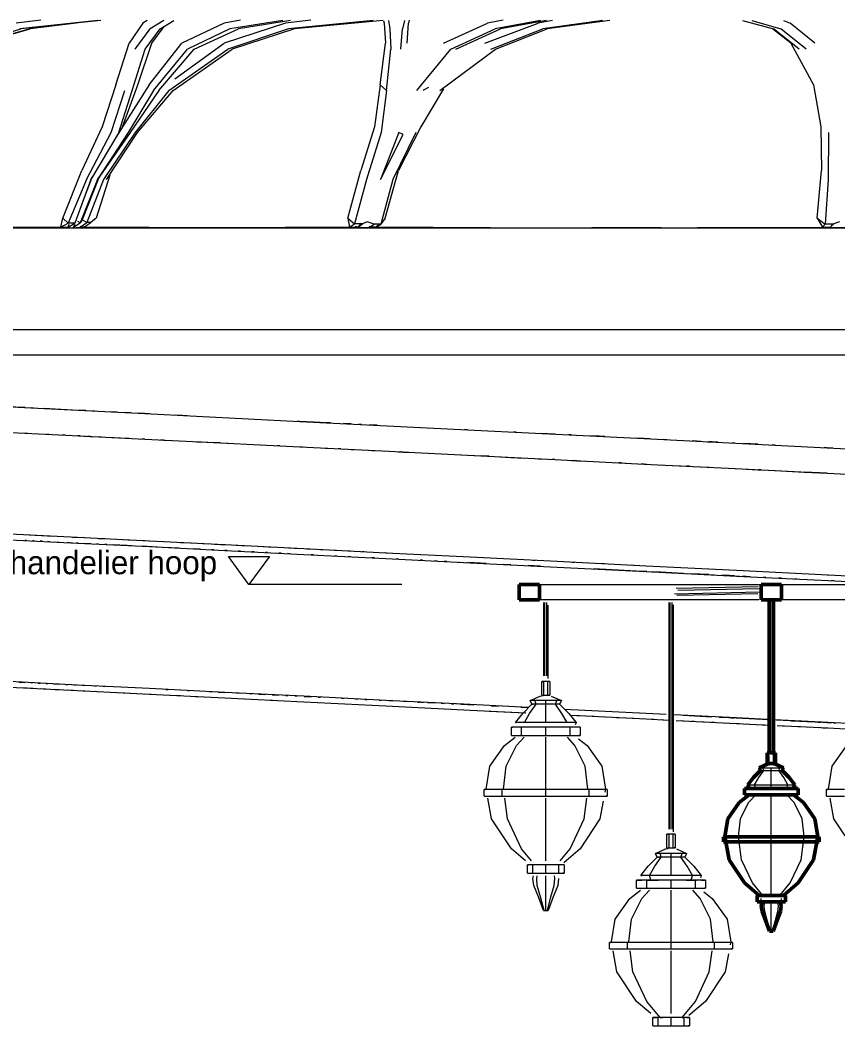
# Model space of a CAD drawing. Header units: metres. Extents: x 10 to 831, y 10 to 584.
# Drawn here: x 112 to 176.2, y 237.3 to 316.3 of the extents above; entities that cross this region are included whole.
import ezdxf
from ezdxf.enums import TextEntityAlignment as Align

# ---------------------------------------------------------------- set-up
doc = ezdxf.new("R2010")
doc.units = ezdxf.units.M
for name, color, linetype, lineweight in [('CUT', 7, 'Continuous', 50), ('DIM', 1, 'Continuous', 13), ('VIS', 8, 'Continuous', 13)]:
    doc.layers.add(name, color=color, linetype=linetype, lineweight=lineweight)

msp = doc.modelspace()

# ---------------------------------------------------------------- linework, layer by layer
at = {"layer": 'CUT'}
for p, q in [((151.2, 270.7868), (151.2, 271.9868)), ((151.2, 271.9868), (152.8, 271.9868)), ((152.8, 271.9868), (152.8, 270.7868)), ((170.2, 270.7868), (170.2, 271.9868)), ((170.2, 271.9868), (171.8, 271.9868)), ((171.8, 271.9868), (171.8, 270.7868)), ((152.8, 270.7868), (151.2, 270.7868)), ((171.8, 270.7868), (170.2, 270.7868)), ((170.84, 258.7868), (170.84, 270.7868)), ((170.84, 270.7868), (171, 270.7868)), ((171, 270.7868), (171.08, 270.7868)), ((171.08, 270.7868), (171.16, 270.7868)), ((171.16, 270.7868), (171.16, 258.7868)), ((170.68, 257.9468), (170.68, 258.7868)), ((170.68, 258.7868), (171, 258.7868)), ((170.92, 258.7868), (170.84, 258.7868)), ((171, 258.7868), (170.92, 258.7868)), ((171.16, 258.7868), (171, 258.7868)), ((171, 258.7868), (171.16, 258.7868)), ((171.16, 258.7868), (171.32, 258.7868)), ((171.32, 258.7868), (171.32, 257.9468)), ((170.664, 257.8908), (170.048, 257.6108)), ((170.048, 257.6108), (170.16, 257.3868)), ((171, 257.9468), (170.664, 257.8908)), ((170.84, 257.9468), (170.68, 257.9468)), ((171, 257.9468), (170.84, 257.9468)), ((171.32, 257.9468), (171, 257.9468)), ((171.336, 257.8908), (171, 257.9468)), ((171.952, 257.6108), (171.336, 257.8908)), ((171.84, 257.3868), (171.952, 257.6108)), ((169.6, 256.8268), (169.152, 256.2668)), ((170.16, 257.3868), (169.6, 256.8268)), ((172.4, 256.8268), (171.84, 257.3868)), ((172.848, 256.2668), (172.4, 256.8268)), ((171, 255.9868), (168.9, 255.9868)), ((168.9, 255.9868), (168.9, 255.4828)), ((169.152, 256.2668), (169.264, 255.9868)), ((169.264, 255.9868), (171, 255.9868)), ((171, 255.9868), (172.736, 255.9868)), ((173.1, 255.9868), (171, 255.9868)), ((172.736, 255.9868), (172.848, 256.2668)), ((173.1, 255.4828), (173.1, 255.9868)), ((169.264, 255.4828), (168.48, 254.8668)), ((168.9, 255.4828), (171, 255.4828)), ((171, 255.4828), (169.264, 255.4828)), ((171, 255.4828), (173.1, 255.4828)), ((172.736, 255.4828), (171, 255.4828)), ((173.52, 254.8668), (172.736, 255.4828)), ((168.48, 254.8668), (167.584, 253.6068)), ((174.416, 253.6068), (173.52, 254.8668)), ((167.584, 253.6068), (167.36, 252.2068)), ((174.64, 252.2068), (174.416, 253.6068)), ((171, 252.1788), (167.248, 252.1788)), ((167.248, 252.1788), (167.248, 251.7868)), ((167.36, 252.2068), (167.696, 250.3868)), ((174.752, 252.1788), (171, 252.1788)), ((174.304, 250.3868), (174.64, 252.2068)), ((174.752, 251.7868), (174.752, 252.1788)), ((167.248, 251.7868), (171, 251.7868)), ((171, 251.7868), (174.752, 251.7868)), ((167.696, 250.3868), (168.9, 248.5668)), ((173.1, 248.5668), (174.304, 250.3868)), ((168.9, 248.5668), (170.048, 247.5868)), ((171.952, 247.5868), (173.1, 248.5668)), ((171, 247.5868), (169.88, 247.5868)), ((169.88, 247.5868), (169.88, 247.0828)), ((170.048, 247.5868), (171, 247.5868)), ((171, 247.5868), (171.952, 247.5868)), ((172.12, 247.5868), (171, 247.5868)), ((172.12, 247.0828), (172.12, 247.5868)), ((169.88, 247.0828), (171, 247.0828)), ((170.272, 247.0828), (170.216, 246.7468)), ((170.216, 246.7468), (170.272, 246.3268)), ((171, 247.0828), (170.272, 247.0828)), ((171, 247.0828), (172.12, 247.0828)), ((171.728, 247.0828), (171, 247.0828)), ((171.784, 246.7468), (171.728, 247.0828)), ((171.728, 246.3268), (171.784, 246.7468)), ((170.272, 246.3268), (170.552, 245.6268)), ((170.552, 245.6268), (170.86, 244.7868)), ((171.14, 244.7868), (171.448, 245.6268)), ((171.448, 245.6268), (171.728, 246.3268)), ((170.86, 244.7868), (171, 244.7868)), ((171, 244.7868), (171.14, 244.7868))]:
    msp.add_line(p, q, dxfattribs=at)
at = {"layer": 'DIM'}
for p, q in [((78, 292), (302, 292)), ((142, 272), (130, 272))]:
    msp.add_line(p, q, dxfattribs=at)
msp.add_lwpolyline([(128.4, 274.2), (131.6, 274.2), (130, 272), (128.4, 274.2)], dxfattribs=at)
at = {"layer": 'VIS'}
for p, q in [((113.6616, 316.3028), (111.7248, 316.0728)), ((118.1352, 316.2716), (112.004, 315.6228)), ((118.3708, 316.2716), (112.0848, 315.6228)), ((115.1696, 315.9408), (112.7384, 315.6228)), ((116.4332, 316.066), (112.8324, 315.6228)), ((121.6748, 316.0728), (120.5844, 314.4828)), ((121.9996, 316.2852), (121.6748, 316.0728)), ((123.3264, 316.2632), (122.2348, 315.6228)), ((123.0228, 315.6228), (124.0988, 316.2856)), ((128.0516, 316.0728), (124.7376, 314.4828)), ((132.8532, 316.0728), (128.0484, 314.4828)), ((129.3228, 316.3028), (128.0516, 316.0728)), ((132.6448, 316.2716), (128.5, 315.6228)), ((133.248, 316.2716), (129.1772, 315.6228)), ((134.8572, 316.3028), (132.8532, 316.0728)), ((139.7472, 316.274), (133.0984, 315.6228)), ((140.5436, 316.276), (133.5636, 315.6228)), ((140.5648, 316.2452), (140.6, 316.0728)), ((140.6, 316.0728), (140.7028, 314.4828)), ((140.9384, 316.276), (141.062, 315.6228)), ((142.218, 316.2716), (142.0496, 315.6228)), ((142.412, 314.4828), (142.5212, 316.0728)), ((142.5668, 316.3028), (142.5212, 316.0728)), ((145.2728, 314.4828), (148.726, 316.0728)), ((148.5248, 314.4828), (152.6988, 316.0728)), ((149.9432, 316.3028), (148.726, 316.0728)), ((152.8776, 316.2692), (149.3192, 315.6228)), ((153.3548, 316.2692), (149.732, 315.6228)), ((153.8132, 316.2608), (152.6988, 316.0728)), ((157.778, 316.2632), (153.076, 315.6228)), ((158.3256, 316.2664), (153.414, 315.6228)), ((168.75, 316.2664), (171.176, 315.6228)), ((169.4676, 316.2632), (171.7504, 315.6228)), ((171.9488, 316.2608), (172.47, 316.0728)), ((174.4212, 314.4828), (172.47, 316.0728)), ((107.0424, 314.032), (112.0848, 315.6228)), ((107.1992, 314.032), (112.7384, 315.6228)), ((107.2284, 314.032), (112.8324, 315.6228)), ((121.0592, 314.032), (122.2348, 315.6228)), ((121.8464, 314.032), (123.0228, 315.6228)), ((122.3752, 314.4828), (123.3412, 315.7888)), ((128.5, 315.6228), (125.1756, 314.032)), ((125.6848, 314.032), (129.1772, 315.6228)), ((133.0984, 315.6228), (128.3308, 314.032)), ((133.5636, 315.6228), (128.6916, 314.032)), ((141.062, 315.6228), (141.1444, 314.032)), ((141.9144, 314.032), (142.0496, 315.6228)), ((145.8392, 314.032), (149.3192, 315.6228)), ((146.2452, 314.032), (149.732, 315.6228)), ((148.9908, 314.032), (153.076, 315.6228)), ((149.3448, 314.032), (153.414, 315.6228)), ((172.5356, 314.4828), (171.0876, 315.6088)), ((173.1864, 314.032), (171.176, 315.6228)), ((173.734, 314.032), (171.7504, 315.6228)), ((119.5428, 311.2288), (120.5844, 314.4828)), ((121.286, 311.2288), (122.3752, 314.4828)), ((122.1632, 311.2288), (124.7376, 314.4828)), ((124.1772, 311.6936), (128.0484, 314.4828)), ((140.3012, 311.2288), (140.7028, 314.4828)), ((172.5356, 314.4828), (174.3076, 311.2288)), ((120.82, 310.7784), (121.8464, 314.032)), ((122.5088, 310.7784), (125.1756, 314.032)), ((122.916, 310.7784), (125.6848, 314.032)), ((123.7004, 310.7784), (128.3308, 314.032)), ((124.0448, 310.7784), (128.6916, 314.032)), ((140.8036, 310.7784), (141.1444, 314.032)), ((143.1796, 310.7784), (145.8392, 314.032)), ((144.9788, 310.7784), (149.3448, 314.032)), ((119.5428, 311.2288), (118.4724, 307.924)), ((122.1632, 311.2288), (120.0692, 307.924)), ((120.0692, 307.924), (121.286, 311.2288)), ((140.3012, 311.2288), (139.848, 307.924)), ((140.8036, 310.7784), (140.3012, 311.2288)), ((174.3076, 311.2288), (174.8908, 307.924)), ((119.1928, 307.474), (120.248, 310.7784)), ((119.782, 307.474), (120.82, 310.7784)), ((122.5088, 310.7784), (120.5124, 307.474)), ((122.916, 310.7784), (120.6768, 307.474)), ((123.7004, 310.7784), (121.0748, 307.474)), ((121.2536, 307.474), (124.0448, 310.7784)), ((140.8036, 310.7784), (140.3816, 307.474)), ((145.2604, 310.8984), (143.5, 307.924)), ((144.1036, 311.0016), (143.6408, 310.7784)), ((118.4724, 307.924), (116.8908, 304.5088)), ((117.2576, 303.7804), (119.1928, 307.474)), ((119.782, 307.474), (117.578, 303.7804)), ((120.5124, 307.474), (118.1, 303.7804)), ((120.6768, 307.474), (118.1, 303.7804)), ((121.0748, 307.474), (118.5816, 303.7804)), ((118.8188, 303.7804), (121.2536, 307.474)), ((120.0692, 307.924), (119.5916, 307.1544)), ((120.0692, 307.924), (119.782, 307.474)), ((139.848, 307.924), (138.7892, 304.5088)), ((140.3816, 307.474), (139.2312, 303.7804)), ((141.7648, 307.474), (140.3144, 303.7804)), ((140.3144, 303.7804), (142.1012, 307.3284)), ((143.092, 307.474), (141.2936, 303.7804)), ((143.5, 307.924), (141.7476, 304.5088)), ((142.1012, 307.3284), (141.7648, 307.474)), ((174.8908, 307.924), (174.95, 304.5088)), ((175.498, 307.474), (175.4704, 303.7804)), ((115.3984, 300.7504), (116.8908, 304.5088)), ((119.0732, 304.1328), (117.9932, 300.7504)), ((137.7696, 300.7504), (138.7892, 304.5088)), ((140.7, 300.7504), (141.7476, 304.5088)), ((174.6032, 300.7504), (174.95, 304.5088)), ((117.2576, 303.7804), (115.8068, 300.3728)), ((117.578, 303.7804), (116.3196, 300.3672)), ((118.1, 303.7804), (116.7584, 300.382)), ((117.638, 303.8672), (116.8708, 301.8676)), ((118.1832, 303.8692), (116.9056, 300.6164)), ((118.5816, 303.7804), (117.2844, 300.404)), ((117.578, 303.7804), (117.678, 304.0056)), ((118.1, 303.7804), (118.2128, 304.0056)), ((118.8188, 303.7804), (118.9124, 303.9624)), ((139.2312, 303.7804), (138.278, 300.3052)), ((141.2936, 303.7804), (140.3436, 300.2908)), ((175.4704, 303.7804), (175.2196, 300.2908)), ((115.24, 300.0516), (115.3984, 300.7504)), ((115.24, 300.0516), (115.8068, 300.3728)), ((115.24, 300.0516), (115.4236, 300.164)), ((115.3984, 300.7504), (115.8068, 300.3728)), ((116.3196, 300.3672), (115.8068, 300.3728)), ((115.8128, 300.0516), (116.3196, 300.3672)), ((115.8128, 300.0516), (115.894, 300.2768)), ((116.218, 300.0516), (116.7584, 300.382)), ((116.218, 300.0516), (116.3492, 300.2768)), ((116.7584, 300.382), (116.5704, 300.4888)), ((116.7432, 300.0516), (117.2844, 300.404)), ((116.7432, 300.0516), (116.7904, 300.164)), ((116.9056, 300.6164), (116.7584, 300.382)), ((117.2844, 300.404), (116.9056, 300.6164)), ((117.0448, 300.0516), (117.5724, 300.406)), ((117.5724, 300.406), (117.2844, 300.404)), ((117.9932, 300.7504), (117.5724, 300.406)), ((117.9932, 300.7504), (117.7564, 300.5756)), ((137.7696, 300.7504), (137.8884, 300.0516)), ((137.7696, 300.7504), (138.278, 300.3052)), ((137.8884, 300.0516), (138.278, 300.3052)), ((138.9108, 300.3), (138.278, 300.3052)), ((138.5376, 300.0516), (138.3408, 300.108)), ((138.5376, 300.0516), (138.9108, 300.3)), ((138.5376, 300.0516), (138.7516, 300.2768)), ((139.2784, 300.4724), (138.9108, 300.3)), ((139.8256, 300.292), (139.2784, 300.4724)), ((139.448, 300.0516), (139.8256, 300.292)), ((139.448, 300.0516), (139.524, 300.1268)), ((140.3436, 300.2908), (139.8256, 300.292)), ((139.9616, 300.0516), (140.3436, 300.2908)), ((139.9616, 300.0516), (140.146, 300.2264)), ((140.7, 300.7504), (140.3436, 300.2908)), ((174.6032, 300.7504), (175.0152, 300.0516)), ((174.6032, 300.7504), (175.2196, 300.2908)), ((175.0152, 300.0516), (175.2196, 300.2908)), ((175.8236, 300.292), (175.2196, 300.2908)), ((175.6112, 300.0516), (175.8236, 300.292)), ((175.6112, 300.0516), (175.8908, 300.2768)), ((176.3476, 300.4724), (175.8236, 300.292)), ((115.24, 300.0516), (103.342, 300.0004)), ((105.9044, 300), (115.0468, 300)), ((114.7816, 300), (110.804, 300)), ((110.804, 300), (114.9344, 300)), ((115.0468, 300), (125.4712, 300)), ((115.24, 300.0516), (115.8128, 300.0516)), ((121.8188, 300), (116.4644, 300)), ((116.6172, 300), (121.8188, 300)), ((117.0448, 300.0516), (116.7432, 300.0516)), ((127.3188, 300.0016), (117.0448, 300.0516)), ((121.8188, 300), (121.6612, 300)), ((125.2024, 300), (121.8188, 300)), ((121.8188, 300), (125.3716, 300)), ((125.4712, 300), (137, 300)), ((134, 300), (126.3868, 300)), ((126.556, 300), (134, 300)), ((137.8884, 300.0516), (127.8012, 300.0008)), ((134, 300), (133.8272, 300)), ((147.1396, 300), (134, 300)), ((134, 300), (147.1396, 300)), ((137, 300), (149.4356, 300)), ((137.8884, 300.0516), (138.5376, 300.0516)), ((139.9616, 300.0516), (139.448, 300.0516)), ((148.9616, 300), (139.9616, 300.0516)), ((147.1396, 300), (146.954, 300)), ((148.6808, 300), (147.1396, 300)), ((147.1396, 300), (148.8736, 300)), ((148.9616, 300), (149.5288, 300)), ((149.4356, 300), (162.5652, 300)), ((162.3656, 300), (156.9, 300)), ((162.5652, 300), (176.1644, 300)), ((175.3812, 300), (165.2032, 300)), ((165.4028, 300), (175.3812, 300)), ((165.4952, 300.002), (175.0152, 300.0516)), ((175.0152, 300.0516), (175.6112, 300.0516)), ((175.3812, 300), (175.1804, 300)), ((189.188, 300), (175.3812, 300)), ((175.3812, 300), (189.3908, 300)), ((176.1644, 300), (189.3896, 300)), ((115.0468, 290), (105.9044, 290)), ((125.4712, 290), (115.0468, 290)), ((137, 290), (125.4712, 290)), ((149.4356, 290), (137, 290)), ((162.5652, 290), (149.4356, 290)), ((176.1644, 290), (162.5652, 290)), ((189.186, 290), (176.1644, 290)), ((110.804, 285.96), (121.8188, 285.4092)), ((112.112, 285.8944), (111.2944, 285.9352)), ((112.4432, 285.878), (112.112, 285.8944)), ((113.1048, 285.8448), (112.9396, 285.8532)), ((114.784, 285.7608), (113.9416, 285.8028)), ((116.152, 285.6924), (114.784, 285.7608)), ((117.1928, 285.6404), (116.6724, 285.6664)), ((117.892, 285.6052), (117.716, 285.614)), ((119.662, 285.5168), (119.1264, 285.5436)), ((120.376, 285.4812), (120.1976, 285.49)), ((120.7368, 285.4632), (120.376, 285.4812)), ((121.82, 285.4088), (121.2784, 285.436)), ((121.8188, 285.4092), (121.6968, 285.4152)), ((121.8188, 285.4092), (134, 284.8)), ((122.1848, 285.3908), (121.82, 285.4088)), ((124.764, 285.2616), (124.2076, 285.2896)), ((125.138, 285.2432), (124.764, 285.2616)), ((134, 284.8), (133.8024, 284.81)), ((134, 284.8), (147.1396, 284.1432)), ((135.596, 284.72), (134, 284.8)), ((136.4, 284.68), (135.596, 284.72)), ((138.016, 284.5992), (137.4068, 284.6296)), ((138.828, 284.5584), (138.6248, 284.5688)), ((140.0552, 284.4972), (139.4416, 284.528)), ((110.804, 283.96), (116.1532, 283.6924)), ((112.4432, 283.878), (112.6084, 283.8696)), ((114.11, 283.7944), (114.2784, 283.786)), ((115.126, 283.7436), (116.152, 283.6924)), ((115.5644, 283.7216), (115.3668, 283.7316)), ((115.8896, 283.7056), (116.1532, 283.6924)), ((116.152, 283.6924), (117.54, 283.6232)), ((116.1532, 283.6924), (121.8188, 283.4092)), ((116.7496, 283.6624), (116.552, 283.6724)), ((117.54, 283.6232), (117.3424, 283.6328)), ((117.54, 283.6232), (118.42, 283.5792)), ((118.948, 283.5528), (120.376, 283.4812)), ((120.376, 283.4812), (120.5564, 283.472)), ((147.14, 284.1432), (146.9292, 284.1536)), ((147.1396, 284.1432), (161.0124, 283.4492)), ((150.978, 283.9512), (150.7628, 283.962)), ((154, 283.8), (152.9176, 283.854)), ((155.3048, 283.7348), (155.0876, 283.7456)), ((157.488, 283.6256), (156.8324, 283.6584)), ((157.928, 283.6036), (157.488, 283.6256)), ((161.012, 283.4492), (160.3504, 283.4824)), ((121.4588, 283.4272), (121.82, 283.4088)), ((121.82, 283.4088), (121.6216, 283.4188)), ((121.8188, 283.4092), (127.776, 283.1112)), ((121.82, 283.4088), (122.3676, 283.3816)), ((123.28, 283.336), (123.0816, 283.346)), ((123.28, 283.336), (123.8364, 283.308)), ((125.886, 283.2056), (126.26, 283.1872)), ((126.26, 283.1872), (127.776, 283.1112)), ((127.776, 283.1112), (127.1796, 283.1412)), ((127.776, 283.1112), (134, 282.8)), ((127.776, 283.1112), (128.3504, 283.0824)), ((132.0288, 282.8984), (132.42, 282.8792)), ((132.42, 282.8792), (132.2208, 282.8888)), ((132.42, 282.8792), (134, 282.8)), ((134, 282.8), (140.4636, 282.4768)), ((134, 282.8), (134.1996, 282.79)), ((135.998, 282.7), (136.1988, 282.69)), ((161.0124, 283.4492), (160.9604, 283.452)), ((161.456, 283.4272), (161.012, 283.4492)), ((161.0124, 283.4492), (175.3812, 282.7308)), ((162.788, 283.3604), (162.566, 283.3716)), ((165.462, 283.2268), (164.7916, 283.2604)), ((165.956, 283.202), (166.356, 283.182)), ((166.356, 283.182), (166.1324, 283.1932)), ((166.804, 283.1596), (166.356, 283.182)), ((168.148, 283.0924), (167.924, 283.1036)), ((169.952, 283.0024), (168.8244, 283.0588)), ((171.3052, 282.9348), (171.0796, 282.946)), ((175.38, 282.7312), (175.1536, 282.7424)), ((175.3812, 282.7308), (175.3548, 282.7324)), ((175.8348, 282.7084), (175.38, 282.7312)), ((175.3812, 282.7308), (189.3908, 282.0304)), ((137.204, 282.64), (137.0044, 282.6496)), ((137.204, 282.64), (137.4068, 282.6296)), ((138.016, 282.5992), (138.2188, 282.5892)), ((139.646, 282.5176), (139.8504, 282.5076)), ((140.4636, 282.4768), (147.1396, 282.1432)), ((140.464, 282.4768), (140.67, 282.4664)), ((141.7, 282.4152), (142.112, 282.3944)), ((142.112, 282.3944), (141.9124, 282.4044)), ((142.112, 282.3944), (142.736, 282.3632)), ((146.718, 282.164), (147.14, 282.1428)), ((147.1396, 282.1432), (153.9988, 281.8)), ((147.14, 282.1428), (148.84, 282.058)), ((148.84, 282.058), (148.2412, 282.088)), ((148.84, 282.058), (150.548, 281.9728)), ((150.548, 281.9728), (151.6232, 281.9188)), ((152.7008, 281.8648), (153.3504, 281.8324)), ((154, 281.8), (153.8, 281.81)), ((153.9988, 281.8), (161.0124, 281.4492)), ((154, 281.8), (154.2176, 281.7892)), ((155.3048, 281.7348), (155.74, 281.7132)), ((155.74, 281.7132), (155.5404, 281.7228)), ((155.74, 281.7132), (156.3956, 281.6804)), ((158.808, 281.5596), (159.248, 281.5376)), ((159.248, 281.5376), (159.048, 281.5476)), ((159.248, 281.5376), (159.9096, 281.5044)), ((161.012, 281.4492), (160.812, 281.4592)), ((161.012, 281.4492), (161.234, 281.4384)), ((161.0124, 281.4492), (168.15, 281.0924)), ((162.344, 281.3828), (162.566, 281.3716)), ((163.2328, 281.3384), (164.568, 281.2716)), ((164.568, 281.2716), (164.3684, 281.2816)), ((164.568, 281.2716), (164.7916, 281.2604)), ((165.462, 281.2268), (166.1324, 281.1932)), ((167.7, 281.1152), (168.148, 281.0924)), ((168.148, 281.0924), (168.3736, 281.0812)), ((168.15, 281.0924), (175.3812, 280.7308)), ((169.05, 281.0476), (169.952, 281.0024)), ((169.952, 281.0024), (170.1776, 280.9912)), ((170.1852, 280.9908), (169.9852, 281.0008)), ((170.854, 280.9572), (171.756, 280.9124)), ((171.756, 280.9124), (173.568, 280.8216)), ((173.568, 280.8216), (175.38, 280.7312)), ((175.38, 280.7312), (173.5816, 280.8208)), ((175.38, 280.7312), (175.6076, 280.7196)), ((175.3812, 280.7308), (182.6748, 280.3664)), ((116.5488, 275.6724), (111.2284, 275.9384)), ((114.6672, 275.7668), (112.7356, 275.8632)), ((116.5488, 275.6724), (116.1532, 275.6924)), ((117.0976, 275.6452), (116.3108, 275.6844)), ((122.184, 275.3908), (116.5488, 275.6724)), ((118.6712, 275.5664), (118.1992, 275.59)), ((111.2284, 275.5104), (116.5488, 275.2444)), ((112.5436, 275.4448), (112.392, 275.4524)), ((113.15, 275.4144), (112.9984, 275.422)), ((113.7564, 275.384), (113.6048, 275.3916)), ((114.3628, 275.354), (114.2112, 275.3616)), ((114.7028, 275.3368), (115.0984, 275.3172)), ((115.7576, 275.284), (116.1532, 275.2644)), ((115.95, 275.2744), (115.7896, 275.2824)), ((116.5924, 275.2424), (116.4316, 275.2504)), ((116.5488, 275.2444), (122.184, 274.9628)), ((117.5556, 275.1944), (117.074, 275.2184)), ((118.1976, 275.162), (118.0372, 275.17)), ((118.84, 275.13), (118.6792, 275.138)), ((120.4452, 275.0496), (119.3216, 275.106)), ((120.8744, 275.4564), (120.0876, 275.4956)), ((120.7828, 275.0328), (120.4452, 275.0496)), ((122.8088, 274.9316), (121.6272, 274.9908)), ((121.8188, 275.4092), (121.6612, 275.4168)), ((121.8188, 275.4092), (121.6968, 275.4152)), ((122.4808, 275.376), (121.8188, 275.4092)), ((128.1096, 275.0944), (122.184, 275.3908)), ((122.184, 274.9628), (128.1096, 274.6664)), ((123.8044, 275.3096), (123.308, 275.3344)), ((124.4968, 274.8472), (123.3152, 274.9064)), ((125.4592, 275.2272), (124.632, 275.2684)), ((126.7832, 275.1608), (125.956, 275.2024)), ((127.776, 275.1112), (127.2796, 275.136)), ((128.122, 275.094), (127.776, 275.1112)), ((134.3, 274.7848), (128.1096, 275.0944)), ((129.8508, 275.0076), (128.9864, 275.0508)), ((131.9252, 274.9036), (130.7152, 274.9644)), ((134, 274.8), (133.1356, 274.8432)), ((126.1852, 274.7628), (125.6788, 274.788)), ((127.2284, 274.7104), (127.052, 274.7196)), ((128.1096, 274.6664), (134.3, 274.3568)), ((128.2864, 274.6576), (128.11, 274.6664)), ((129.3448, 274.6048), (129.1684, 274.6136)), ((130.4028, 274.552), (130.2264, 274.5608)), ((131.4612, 274.4988), (131.2848, 274.5076)), ((132.5192, 274.446), (132.3428, 274.4548)), ((133.2384, 274.41), (133.0552, 274.4192)), ((140.7292, 274.4636), (134.3, 274.7848)), ((134.3, 274.3568), (140.7292, 274.0356)), ((135.0772, 274.746), (134.5388, 274.7732)), ((135.07, 274.3184), (134.8868, 274.3276)), ((135.7956, 274.7104), (135.616, 274.7192)), ((136.8728, 274.6564), (136.6932, 274.6652)), ((136.9016, 274.2268), (136.7184, 274.236)), ((137.95, 274.6024), (137.7704, 274.6116)), ((138.0004, 274.172), (137.8176, 274.1812)), ((139.0272, 274.5488), (138.8476, 274.5576)), ((139.8444, 274.0796), (139.6552, 274.0892)), ((140.7292, 274.4636), (140.4636, 274.4768)), ((140.8344, 274.4584), (140.6492, 274.4676)), ((147.3692, 274.1316), (140.7292, 274.4636)), ((140.7292, 274.0356), (147.3692, 273.7036)), ((154.1916, 273.7904), (147.3692, 274.1316)), ((141.736, 273.9852), (141.5468, 273.9948)), ((143.6276, 273.8908), (143.4384, 273.9)), ((144.7628, 273.834), (144.5736, 273.8432)), ((145.5196, 273.796), (145.3304, 273.8056)), ((146.4508, 273.7496), (146.5272, 273.7456)), ((146.7568, 273.734), (146.8332, 273.7304)), ((147.0628, 273.7188), (147.1396, 273.7152)), ((148.6088, 273.6416), (147.248, 273.7096)), ((147.3692, 273.7036), (154.1916, 273.3624)), ((150.5524, 273.5444), (149.9692, 273.5736)), ((152.8848, 273.4276), (151.9128, 273.4764)), ((152.4744, 273.8764), (152.284, 273.886)), ((161.1676, 273.4416), (154.1916, 273.7904)), ((154.1916, 273.3624), (161.1676, 273.0136)), ((155.5572, 273.722), (155.3624, 273.732)), ((160.4284, 273.0504), (157.0496, 273.2196)), ((157.8952, 273.6052), (157.3108, 273.6344)), ((160.2328, 273.4884), (160.038, 273.498)), ((161.1676, 273.4416), (161.0124, 273.4492)), ((168.2668, 273.0868), (161.1676, 273.4416)), ((158.76, 273.134), (158.9592, 273.124)), ((159.8216, 273.0808), (159.8736, 273.0784)), ((160.236, 273.0604), (160.2876, 273.0576)), ((160.354, 273.0544), (160.962, 273.024)), ((161.2376, 273.01), (160.4284, 273.0504)), ((160.7536, 273.0344), (160.9088, 273.0264)), ((160.796, 273.0324), (160.9928, 273.0224)), ((161.1676, 273.0136), (168.2668, 272.6588)), ((161.5836, 272.9928), (161.7804, 272.9828)), ((164.0692, 272.8684), (161.844, 272.9796)), ((162.3712, 272.9536), (162.568, 272.9436)), ((162.3816, 272.9528), (162.99, 272.9224)), ((163.1588, 272.914), (163.3556, 272.9044)), ((163.946, 272.8748), (164.1432, 272.8648)), ((164.4092, 272.8516), (165.0176, 272.8212)), ((166.0916, 272.7676), (164.676, 272.8384)), ((164.7336, 272.8352), (164.9308, 272.8256)), ((165.5212, 272.796), (165.718, 272.786)), ((166.3088, 272.7564), (166.5056, 272.7468)), ((167.7096, 272.6864), (167.1028, 272.7168)), ((167.4864, 272.6976), (167.6816, 272.688)), ((168.1196, 272.666), (167.7096, 272.6864)), ((168.0328, 272.6704), (168.2668, 272.6588)), ((175.4592, 272.7272), (168.2668, 273.0868)), ((168.2668, 272.6588), (175.4592, 272.2992)), ((168.2932, 272.6572), (168.4928, 272.6472)), ((169.3492, 272.6044), (168.7344, 272.6352)), ((170.5784, 272.5432), (170.3736, 272.5532)), ((171.808, 272.4816), (171.6032, 272.492)), ((173.0376, 272.42), (172.8324, 272.4304)), ((175.4592, 272.7272), (175.3812, 272.7308)), ((182.714, 272.3644), (175.4592, 272.7272)), ((151.2, 270.7868), (151.2, 271.9868)), ((151.2, 271.9868), (151.3868, 271.9868)), ((151.2, 271.9868), (152.8, 271.9868)), ((151.3868, 271.9868), (151.9456, 271.9868)), ((151.9456, 271.9868), (152.8708, 271.9868)), ((152.8, 271.9868), (152.9792, 271.9868)), ((152.8, 271.9868), (152.8, 270.7868)), ((152.8708, 271.9868), (154.1536, 271.9868)), ((152.9792, 271.9868), (153.5148, 271.9868)), ((153.5148, 271.9868), (154.402, 271.9868)), ((154.1536, 271.9868), (155.7816, 271.9868)), ((154.402, 271.9868), (155.6316, 271.9868)), ((155.6316, 271.9868), (157.1924, 271.9868)), ((155.7816, 271.9868), (157.7388, 271.9868)), ((157.1924, 271.9868), (159.0692, 271.9868)), ((157.7388, 271.9868), (159.1252, 271.9868)), ((159.0692, 271.9868), (161.244, 271.9868)), ((159.5032, 271.9868), (160.0072, 271.9868)), ((160.0072, 271.9868), (161.2856, 271.9868)), ((161.244, 271.9868), (163.6956, 271.9868)), ((161.712, 271.9868), (162.5644, 271.9868)), ((162.5644, 271.9868), (163.6616, 271.9868)), ((169.9664, 271.8188), (163.5384, 271.6752)), ((170.048, 271.664), (163.6592, 271.5212)), ((163.6956, 271.9868), (166.4004, 271.9868)), ((164.1316, 271.9868), (165.3856, 271.9868)), ((165.3856, 271.9868), (166.2352, 271.9868)), ((166.4004, 271.9868), (169.3328, 271.9868)), ((166.7448, 271.9868), (168.444, 271.9868)), ((168.444, 271.9868), (171.71, 271.9868)), ((169.3328, 271.9868), (172.464, 271.9868)), ((170.2, 270.7868), (170.2, 271.9868)), ((170.2, 271.9868), (170.2952, 271.9868)), ((170.2, 271.9868), (171.8, 271.9868)), ((170.2952, 271.9868), (170.5804, 271.9868)), ((170.5804, 271.9868), (171.0524, 271.9868)), ((171.0524, 271.9868), (171.7072, 271.9868)), ((171.7072, 271.9868), (172.538, 271.9868)), ((171.71, 271.9868), (175.152, 271.9868)), ((171.8, 271.9868), (171.8876, 271.9868)), ((171.8, 271.9868), (171.8, 270.7868)), ((171.8876, 271.9868), (172.1496, 271.9868)), ((172.1496, 271.9868), (172.5836, 271.9868)), ((172.464, 271.9868), (175.764, 271.9868)), ((172.538, 271.9868), (173.5368, 271.9868)), ((172.5836, 271.9868), (173.1852, 271.9868)), ((173.1852, 271.9868), (173.9492, 271.9868)), ((173.5368, 271.9868), (174.6944, 271.9868)), ((173.9492, 271.9868), (174.8672, 271.9868)), ((174.6944, 271.9868), (175.9992, 271.9868)), ((174.8672, 271.9868), (175.9312, 271.9868)), ((175.152, 271.9868), (177.3428, 271.9868)), ((175.4592, 272.2992), (180.4972, 272.0472)), ((175.9132, 272.2764), (175.7068, 272.2868)), ((175.764, 271.9868), (177.4828, 271.9868)), ((175.9312, 271.9868), (177.1308, 271.9868)), ((175.9992, 271.9868), (177.4392, 271.9868)), ((170.072, 271.3848), (163.3956, 271.236)), ((169.9384, 271.2596), (163.5744, 271.1176)), ((152.8, 270.7868), (151.2, 270.7868)), ((151.2, 270.7868), (151.3868, 270.7868)), ((151.3868, 270.7868), (151.9456, 270.7868)), ((151.9456, 270.7868), (152.8192, 270.7868)), ((152.9792, 270.7868), (152.8, 270.7868)), ((153.5148, 270.7868), (152.9792, 270.7868)), ((153.1348, 264.8136), (153.1348, 270.5736)), ((153.2148, 264.8136), (153.2148, 270.5736)), ((153.3748, 264.8136), (153.3748, 270.5736)), ((153.4548, 270.36), (153.4548, 264.6)), ((154.402, 270.7868), (153.5148, 270.7868)), ((155.6316, 270.7868), (154.402, 270.7868)), ((157.1924, 270.7868), (155.6316, 270.7868)), ((159.0692, 270.7868), (157.1924, 270.7868)), ((161.244, 270.7868), (159.0692, 270.7868)), ((163.6956, 270.7868), (161.244, 270.7868)), ((162.97, 252.7868), (162.97, 270.5868)), ((163.05, 252.7868), (163.05, 270.5868)), ((163.21, 252.7868), (163.21, 270.5868)), ((163.29, 270.3868), (163.29, 252.5868)), ((166.4004, 270.7868), (163.6956, 270.7868)), ((169.3328, 270.7868), (166.4004, 270.7868)), ((170.0288, 270.7868), (169.3328, 270.7868)), ((171.8, 270.7868), (170.2, 270.7868)), ((170.2, 270.7868), (170.2952, 270.7868)), ((170.2952, 270.7868), (170.5804, 270.7868)), ((170.5804, 270.7868), (170.8756, 270.7868)), ((170.84, 258.7868), (170.84, 270.7868)), ((170.84, 270.7868), (170.92, 270.7868)), ((170.84, 270.7868), (171, 270.7868)), ((170.92, 258.7868), (170.92, 270.7868)), ((170.92, 270.7868), (171.08, 270.7868)), ((171.08, 270.7868), (171, 270.7868)), ((171.08, 258.7868), (171.08, 270.7868)), ((171.08, 270.7868), (171.16, 270.7868)), ((171.16, 270.7868), (171.08, 270.7868)), ((171.16, 270.7868), (171.16, 258.7868)), ((171.2164, 270.7868), (171.7072, 270.7868)), ((171.7072, 270.7868), (171.8112, 270.7868)), ((171.8876, 270.7868), (171.8, 270.7868)), ((172.1496, 270.7868), (171.8876, 270.7868)), ((172.5836, 270.7868), (172.1496, 270.7868)), ((173.1852, 270.7868), (172.5836, 270.7868)), ((173.9492, 270.7868), (173.1852, 270.7868)), ((174.8672, 270.7868), (173.9492, 270.7868)), ((175.9312, 270.7868), (174.8672, 270.7868)), ((177.1308, 270.7868), (175.9312, 270.7868)), ((116.5488, 264.1004), (111.2284, 264.3664)), ((111.2284, 263.9384), (116.5488, 263.6724)), ((111.9372, 264.3312), (112.392, 264.3084)), ((112.2976, 263.8852), (112.5928, 263.8704)), ((112.5928, 263.8704), (113.0616, 263.8468)), ((112.5928, 263.8704), (112.9884, 263.8504)), ((112.8468, 264.2856), (112.9984, 264.278)), ((113.4532, 264.2552), (113.6048, 264.2476)), ((113.6476, 263.8176), (114.0432, 263.798)), ((113.8432, 263.808), (113.9992, 263.8)), ((114.0596, 264.2252), (114.2112, 264.2176)), ((114.6656, 264.1948), (115.1472, 264.1708)), ((114.7028, 263.7648), (115.0984, 263.7452)), ((114.7808, 263.7608), (114.9368, 263.7532)), ((115.494, 264.1532), (115.0984, 264.1732)), ((115.6292, 264.1464), (115.7896, 264.1384)), ((116.5488, 264.1004), (116.1532, 264.1204)), ((116.2712, 264.1144), (116.4316, 264.1064)), ((122.184, 263.8188), (116.5488, 264.1004)), ((116.9132, 264.0824), (117.074, 264.0744)), ((117.8768, 264.034), (118.0372, 264.026)), ((118.5188, 264.002), (118.6792, 263.994)), ((128.1096, 263.5224), (122.184, 263.8188)), ((123.484, 263.7536), (123.6528, 263.7452)), ((152.9748, 263.3068), (152.9748, 264.3868)), ((152.9748, 264.3868), (153.0548, 264.3868)), ((153.1348, 264.3868), (152.9748, 264.3868)), ((153.1348, 263.3068), (153.1348, 264.3868)), ((153.4548, 264.3868), (153.1348, 264.3868)), ((153.4548, 263.3068), (153.4548, 264.3868)), ((153.6148, 264.3868), (153.4548, 264.3868)), ((153.6148, 264.3868), (153.6148, 263.3068)), ((115.7184, 263.714), (116.1872, 263.6908)), ((115.7576, 263.712), (116.1532, 263.6924)), ((116.5488, 263.6724), (122.184, 263.3908)), ((116.9688, 263.6516), (117.1248, 263.6436)), ((117.9064, 263.6048), (118.0624, 263.5968)), ((119.846, 263.5076), (120.6676, 263.4668)), ((121.818, 263.4092), (122.3112, 263.3844)), ((122.184, 263.3908), (128.1096, 263.0944)), ((123.79, 263.3104), (124.6116, 263.2696)), ((125.1724, 263.6692), (125.3412, 263.6608)), ((125.806, 263.2096), (125.978, 263.2012)), ((126.8756, 263.5844), (127.052, 263.5756)), ((127.5808, 263.5488), (128.11, 263.5224)), ((134.3, 263.2128), (128.1096, 263.5224)), ((128.1096, 263.0944), (134.3, 262.7848)), ((128.8964, 263.0552), (129.068, 263.0464)), ((128.992, 263.4784), (129.1684, 263.4696)), ((130.05, 263.4256), (130.2264, 263.4168)), ((130.7556, 263.3904), (131.2848, 263.3636)), ((130.96, 263.38), (131.1368, 263.3712)), ((131.814, 263.3372), (132.3428, 263.3108)), ((132.872, 263.2844), (133.0552, 263.2752)), ((133.6048, 263.2476), (133.788, 263.2388)), ((140.7292, 262.8916), (134.3, 263.2128)), ((134.3372, 263.2112), (134.8868, 263.1836)), ((135.4364, 263.156), (135.6196, 263.1472)), ((137.268, 263.0648), (137.4512, 263.0556)), ((138.3668, 263.0096), (138.55, 263.0004)), ((139.0996, 262.9732), (139.2828, 262.964)), ((152.0708, 262.8748), (152.8628, 263.2348)), ((152.8628, 263.2348), (153.0788, 263.2708)), ((152.9748, 263.3068), (153.1348, 263.3068)), ((153.1348, 263.3068), (153.4548, 263.3068)), ((153.4548, 263.3068), (153.6148, 263.3068)), ((153.6148, 263.3068), (153.5348, 263.3068)), ((153.7268, 263.2348), (154.5188, 262.8748)), ((131.6564, 262.9172), (131.8348, 262.9084)), ((134.3, 262.7848), (140.7292, 262.4636)), ((140.2224, 262.9168), (140.4116, 262.9076)), ((147.3692, 262.5596), (140.7292, 262.8916)), ((140.7292, 262.4636), (147.3692, 262.1316)), ((140.9792, 262.8792), (141.5468, 262.8508)), ((142.1144, 262.8224), (142.682, 262.794)), ((143.2492, 262.7656), (143.4384, 262.756)), ((143.5108, 262.7524), (143.7004, 262.7428)), ((144.006, 262.7276), (144.5736, 262.6992)), ((145.0728, 262.6744), (145.262, 262.6648)), ((145.1412, 262.6708), (145.3304, 262.6616)), ((145.8976, 262.6332), (146.0868, 262.6236)), ((146.2976, 262.6132), (146.2212, 262.6168)), ((146.6036, 262.598), (146.5272, 262.6016)), ((146.6648, 262.5948), (147.6368, 262.546)), ((146.91, 262.5824), (146.8332, 262.5864)), ((147.3692, 262.5596), (147.1396, 262.5712)), ((151.9176, 262.332), (147.3692, 262.5596)), ((148.9972, 262.478), (149.5804, 262.4488)), ((151.33, 262.3616), (151.9128, 262.3324)), ((151.4948, 261.8668), (152.2148, 262.5868)), ((152.022, 261.8668), (152.5312, 262.5868)), ((152.2148, 262.5868), (152.0708, 262.8748)), ((152.0708, 262.8748), (152.1604, 262.8748)), ((152.4292, 262.8748), (152.0708, 262.8748)), ((152.2148, 262.5868), (152.294, 262.5868)), ((152.5312, 262.5868), (152.2148, 262.5868)), ((152.5312, 262.5868), (152.4292, 262.8748)), ((153.2948, 262.8748), (152.4292, 262.8748)), ((153.2948, 262.5868), (152.5312, 262.5868)), ((153.2948, 262.5868), (153.2948, 262.8748)), ((154.1604, 262.8748), (153.2948, 262.8748)), ((153.2948, 261.8668), (153.2948, 262.5868)), ((154.0584, 262.5868), (153.2948, 262.5868)), ((154.0584, 262.5868), (154.1604, 262.8748)), ((154.5676, 261.8668), (154.0584, 262.5868)), ((154.3748, 262.5868), (154.0584, 262.5868)), ((154.5188, 262.8748), (154.1604, 262.8748)), ((154.5188, 262.8748), (154.3748, 262.5868)), ((154.3748, 262.5868), (155.0948, 261.8668)), ((161.1676, 261.8696), (154.7728, 262.1892)), ((147.3692, 262.1316), (151.728, 261.9136)), ((148.8572, 262.0572), (151.6952, 261.9152)), ((150.9188, 261.1468), (151.4948, 261.8668)), ((151.6148, 261.1468), (152.022, 261.8668)), ((153.2948, 261.1468), (153.2948, 261.8668)), ((154.9748, 261.1468), (154.5676, 261.8668)), ((155.0948, 261.8668), (155.6708, 261.1468)), ((155.3544, 261.7324), (161.1676, 261.4416)), ((155.7452, 261.7128), (155.9388, 261.7032)), ((156.5192, 261.674), (157.0996, 261.6452)), ((157.68, 261.616), (157.8736, 261.6064)), ((158.8408, 261.558), (159.0344, 261.5484)), ((159.6148, 261.5192), (160.2052, 261.4896)), ((160.796, 261.46), (160.9928, 261.4504)), ((162.7452, 261.7908), (161.1676, 261.8696)), ((161.1676, 261.4416), (162.9424, 261.3528)), ((161.5836, 261.4208), (161.7804, 261.4108)), ((162.3712, 261.3816), (162.568, 261.3716)), ((168.2668, 261.5148), (163.3368, 261.7612)), ((164.0692, 261.7244), (166.294, 261.6132)), ((166.9008, 261.5828), (167.7096, 261.5424)), ((167.6536, 261.5452), (167.8592, 261.5352)), ((167.9548, 261.5304), (167.6816, 261.544)), ((167.7096, 261.5424), (170.7836, 261.3888)), ((167.8944, 261.5332), (168.0936, 261.5232)), ((168.2668, 261.5148), (168.228, 261.5168)), ((170.6644, 261.3948), (168.2668, 261.5148)), ((169.8888, 261.4336), (170.0884, 261.4236)), ((170.6868, 261.3936), (170.8864, 261.3836)), ((150.5948, 260.1388), (150.5948, 260.7868)), ((150.5948, 260.7868), (150.674, 260.7868)), ((151.3856, 260.7868), (150.5948, 260.7868)), ((150.9188, 261.1468), (151.006, 261.1468)), ((151.6148, 261.1468), (150.9188, 261.1468)), ((151.3856, 260.1388), (151.3856, 260.7868)), ((153.2948, 260.7868), (151.3856, 260.7868)), ((153.2948, 261.1468), (151.6148, 261.1468)), ((154.9748, 261.1468), (153.2948, 261.1468)), ((153.2948, 260.1388), (153.2948, 260.7868)), ((155.204, 260.7868), (153.2948, 260.7868)), ((155.6708, 261.1468), (154.9748, 261.1468)), ((155.204, 260.1388), (155.204, 260.7868)), ((155.9948, 260.7868), (155.204, 260.7868)), ((155.6708, 261.1468), (155.5988, 260.9668)), ((155.9948, 260.7868), (155.9948, 260.1388)), ((163.534, 261.3232), (168.2668, 261.0868)), ((163.946, 261.3028), (164.1432, 261.2928)), ((164.7336, 261.2632), (164.9308, 261.2536)), ((165.5212, 261.224), (165.718, 261.214)), ((166.3088, 261.1844), (166.5056, 261.1748)), ((167.4084, 261.1296), (167.6816, 261.116)), ((167.4952, 261.1252), (167.6948, 261.1152)), ((168.0328, 261.0984), (168.2668, 261.0868)), ((168.2668, 261.0868), (170.8644, 260.9568)), ((168.2932, 261.0852), (168.4928, 261.0752)), ((169.0912, 261.0456), (169.2904, 261.0356)), ((170.288, 260.9856), (170.4872, 260.9756)), ((175.4592, 261.1552), (171.2636, 261.3648)), ((171.398, 261.358), (175.0864, 261.1736)), ((171.4636, 260.9268), (175.4592, 260.7272)), ((171.8836, 260.906), (172.482, 260.876)), ((172.584, 261.2988), (175.0488, 261.1756)), ((172.6816, 261.294), (172.8812, 261.284)), ((173.0804, 260.846), (173.28, 260.836)), ((173.4796, 261.254), (173.6788, 261.244)), ((173.8784, 260.806), (174.078, 260.796)), ((174.6764, 261.194), (174.8776, 261.184)), ((174.7284, 260.7636), (174.7544, 260.7624)), ((174.8328, 261.1864), (174.8068, 261.1876)), ((174.8852, 260.7556), (174.9632, 260.752)), ((175.0416, 261.176), (175.0156, 261.1772)), ((175.0488, 261.1756), (175.6708, 261.1444)), ((175.0488, 261.1756), (175.0864, 261.1736)), ((175.0788, 260.746), (175.28, 260.736)), ((175.0864, 261.1736), (175.7068, 261.1428)), ((175.094, 260.7452), (175.1724, 260.7412)), ((175.2504, 261.1656), (175.1724, 261.1692)), ((175.3028, 260.7348), (175.3812, 260.7308)), ((175.4592, 261.1552), (175.3812, 261.1588)), ((177.4744, 261.0544), (175.4592, 261.1552)), ((175.4592, 260.7272), (177.2732, 260.6364)), ((175.8836, 261.134), (176.0844, 261.1236)), ((150.0548, 259.3468), (150.8948, 260.0068)), ((150.5948, 260.1388), (151.3856, 260.1388)), ((151.0036, 259.3468), (151.5976, 260.0068)), ((151.3856, 260.1388), (153.2948, 260.1388)), ((153.2948, 260.1388), (155.204, 260.1388)), ((153.2948, 259.3468), (153.2948, 260.0068)), ((155.586, 259.3468), (154.992, 260.0068)), ((155.204, 260.1388), (155.9948, 260.1388)), ((155.8628, 259.8748), (156.5348, 259.3468)), ((155.9948, 260.1388), (155.9156, 260.1388)), ((148.9028, 257.7268), (150.0548, 259.3468)), ((150.1892, 257.7268), (151.0036, 259.3468)), ((153.2948, 257.7268), (153.2948, 259.3468)), ((156.4004, 257.7268), (155.586, 259.3468)), ((156.5348, 259.3468), (157.6868, 257.7268)), ((175.7728, 257.7268), (176.9248, 259.3468)), ((170.68, 257.9468), (170.68, 258.7868)), ((170.68, 258.7868), (170.76, 258.7868)), ((170.68, 258.7868), (171, 258.7868)), ((170.92, 258.7868), (170.84, 258.7868)), ((170.84, 258.7868), (170.92, 258.7868)), ((170.84, 257.9468), (170.84, 258.5768)), ((171.08, 258.7868), (170.92, 258.7868)), ((170.92, 258.7868), (171, 258.7868)), ((171.16, 258.7868), (171, 258.7868)), ((171.16, 258.7868), (171, 258.7868)), ((171.16, 258.7868), (171.08, 258.7868)), ((171.16, 257.9468), (171.16, 258.7868)), ((171.16, 258.7868), (171.32, 258.7868)), ((171.32, 258.7868), (171.16, 258.7868)), ((171.32, 258.7868), (171.32, 257.9468)), ((148.6148, 255.9268), (148.9028, 257.7268)), ((149.9856, 255.9268), (150.1892, 257.7268)), ((153.2948, 255.9268), (153.2948, 257.7268)), ((156.604, 255.9268), (156.4004, 257.7268)), ((157.6868, 257.7268), (157.9748, 255.9268)), ((170.048, 257.6108), (170.664, 257.8908)), ((170.16, 257.3868), (170.048, 257.6108)), ((170.048, 257.6108), (170.3268, 257.6108)), ((170.406, 257.3868), (170.3268, 257.6108)), ((170.3268, 257.6108), (171, 257.6108)), ((170.664, 257.8908), (171, 257.9468)), ((170.84, 257.9468), (170.68, 257.9468)), ((170.68, 257.9468), (170.84, 257.9468)), ((171.16, 257.9468), (170.84, 257.9468)), ((170.84, 257.9468), (171, 257.9468)), ((171, 257.9468), (171.336, 257.8908)), ((171.32, 257.9468), (171, 257.9468)), ((171, 257.3868), (171, 257.6108)), ((171, 257.6108), (171.6732, 257.6108)), ((171.32, 257.9468), (171.16, 257.9468)), ((171.336, 257.8908), (171.952, 257.6108)), ((171.594, 257.3868), (171.6732, 257.6108)), ((171.6732, 257.6108), (171.952, 257.6108)), ((171.952, 257.6108), (171.84, 257.3868)), ((175.4848, 255.9268), (175.7728, 257.7268)), ((169.152, 256.2668), (169.6, 256.8268)), ((169.6, 256.8268), (170.16, 257.3868)), ((169.6932, 256.2668), (170.01, 256.8268)), ((170.01, 256.8268), (170.406, 257.3868)), ((170.16, 257.3868), (170.406, 257.3868)), ((170.406, 257.3868), (171, 257.3868)), ((171, 256.8268), (171, 257.3868)), ((171, 257.3868), (171.594, 257.3868)), ((171, 256.2668), (171, 256.8268)), ((171.99, 256.8268), (171.594, 257.3868)), ((171.594, 257.3868), (171.84, 257.3868)), ((171.84, 257.3868), (172.4, 256.8268)), ((172.3068, 256.2668), (171.99, 256.8268)), ((172.4, 256.8268), (172.848, 256.2668)), ((148.4708, 255.3868), (148.4708, 255.8908)), ((148.4708, 255.8908), (148.5492, 255.8908)), ((149.8836, 255.8908), (148.4708, 255.8908)), ((149.8836, 255.3868), (149.8836, 255.8908)), ((153.2948, 255.8908), (149.8836, 255.8908)), ((153.2948, 255.3868), (153.2948, 255.8908)), ((156.706, 255.8908), (153.2948, 255.8908)), ((156.706, 255.3868), (156.706, 255.8908)), ((158.1188, 255.8908), (156.706, 255.8908)), ((157.9748, 255.9268), (157.9316, 255.6928)), ((158.1188, 255.8908), (158.1188, 255.3868)), ((168.9, 255.4828), (168.9, 255.9868)), ((168.9, 255.9868), (169.2844, 255.9868)), ((168.9, 255.9868), (171, 255.9868)), ((169.264, 255.9868), (169.152, 256.2668)), ((169.152, 256.2668), (169.6932, 256.2668)), ((169.264, 255.9868), (171, 255.9868)), ((169.7724, 255.9868), (169.264, 255.9868)), ((169.7724, 255.9868), (169.6932, 256.2668)), ((169.6932, 256.2668), (171, 256.2668)), ((171, 255.9868), (169.7724, 255.9868)), ((171, 255.9868), (171, 256.2668)), ((171, 256.2668), (172.3068, 256.2668)), ((171, 255.9868), (172.736, 255.9868)), ((172.2276, 255.9868), (171, 255.9868)), ((171, 255.9868), (173.1, 255.9868)), ((172.2276, 255.9868), (172.3068, 256.2668)), ((172.736, 255.9868), (172.2276, 255.9868)), ((172.3068, 256.2668), (172.848, 256.2668)), ((172.848, 256.2668), (172.736, 255.9868)), ((172.7924, 255.9868), (173.1, 255.9868)), ((173.1, 255.9868), (173.1, 255.4828)), ((175.3408, 255.3868), (175.3408, 255.8908)), ((175.3408, 255.8908), (175.4192, 255.8908)), ((176.7536, 255.8908), (175.3408, 255.8908)), ((148.4708, 255.3868), (149.8836, 255.3868)), ((149.0468, 253.5868), (148.7444, 255.2248)), ((149.8836, 255.3868), (153.2948, 255.3868)), ((150.2912, 253.5868), (150.0772, 255.2248)), ((153.2948, 255.3868), (156.706, 255.3868)), ((153.2948, 253.5868), (153.2948, 255.2248)), ((156.2984, 253.5868), (156.5124, 255.2248)), ((156.706, 255.3868), (158.1188, 255.3868)), ((158.1188, 255.3868), (158.0404, 255.3868)), ((168.48, 254.8668), (169.264, 255.4828)), ((168.9, 255.4828), (171, 255.4828)), ((169.2076, 255.4828), (168.9, 255.4828)), ((169.218, 254.8668), (169.7724, 255.4828)), ((169.264, 255.4828), (169.7724, 255.4828)), ((169.264, 255.4828), (171, 255.4828)), ((169.7724, 255.4828), (171, 255.4828)), ((171, 255.4828), (173.1, 255.4828)), ((171, 254.8668), (171, 255.4828)), ((171, 255.4828), (172.2276, 255.4828)), ((171, 255.4828), (172.736, 255.4828)), ((172.782, 254.8668), (172.2276, 255.4828)), ((172.2276, 255.4828), (172.736, 255.4828)), ((173.1, 255.4828), (172.7156, 255.4828)), ((172.736, 255.4828), (173.52, 254.8668)), ((175.3408, 255.3868), (176.7536, 255.3868)), ((175.9168, 253.5868), (175.6144, 255.2248)), ((157.802, 254.9908), (157.5428, 253.5868)), ((167.584, 253.6068), (168.48, 254.8668)), ((168.5844, 253.6068), (169.218, 254.8668)), ((171, 253.6068), (171, 254.8668)), ((173.4156, 253.6068), (172.782, 254.8668)), ((173.52, 254.8668), (174.416, 253.6068)), ((150.5948, 251.2468), (149.0468, 253.5868)), ((151.3856, 251.2468), (150.2912, 253.5868)), ((153.2948, 251.2468), (153.2948, 253.5868)), ((155.204, 251.2468), (156.2984, 253.5868)), ((157.5428, 253.5868), (155.9948, 251.2468)), ((167.36, 252.2068), (167.584, 253.6068)), ((168.426, 252.2068), (168.5844, 253.6068)), ((171, 252.2068), (171, 253.6068)), ((173.574, 252.2068), (173.4156, 253.6068)), ((174.416, 253.6068), (174.64, 252.2068)), ((176.8016, 252.2496), (175.9168, 253.5868)), ((162.81, 251.3068), (162.81, 252.3868)), ((162.81, 252.3868), (162.89, 252.3868)), ((162.97, 252.3868), (162.81, 252.3868)), ((162.97, 251.3068), (162.97, 252.3868)), ((163.29, 252.3868), (162.97, 252.3868)), ((163.29, 251.3068), (163.29, 252.3868)), ((163.45, 252.3868), (163.29, 252.3868)), ((163.45, 252.3868), (163.45, 251.3068)), ((167.248, 251.7868), (167.248, 252.1788)), ((167.248, 252.1788), (167.3264, 252.1788)), ((167.248, 252.1788), (171, 252.1788)), ((167.696, 250.3868), (167.36, 252.2068)), ((168.6636, 250.3868), (168.426, 252.2068)), ((171, 250.3868), (171, 252.2068)), ((171, 252.1788), (174.752, 252.1788)), ((173.3364, 250.3868), (173.574, 252.2068)), ((174.64, 252.2068), (174.304, 250.3868)), ((174.752, 252.1788), (174.752, 251.7868)), ((151.702, 250.302), (150.5948, 251.2468)), ((152.1684, 250.302), (151.3856, 251.2468)), ((153.2948, 250.302), (153.2948, 251.2468)), ((154.4212, 250.302), (155.204, 251.2468)), ((155.9948, 251.2468), (154.7032, 250.1444)), ((161.906, 250.8748), (162.698, 251.2348)), ((162.698, 251.2348), (162.914, 251.2708)), ((162.81, 251.3068), (162.97, 251.3068)), ((162.97, 251.3068), (163.29, 251.3068)), ((163.29, 251.3068), (163.45, 251.3068)), ((163.45, 251.3068), (163.37, 251.3068)), ((163.562, 251.2348), (164.354, 250.8748)), ((167.248, 251.7868), (171, 251.7868)), ((167.4048, 251.7868), (167.248, 251.7868)), ((171, 251.7868), (174.752, 251.7868)), ((174.752, 251.7868), (174.5164, 251.7868)), ((161.33, 249.8668), (162.05, 250.5868)), ((161.8572, 249.8668), (162.3664, 250.5868)), ((162.05, 250.5868), (161.906, 250.8748)), ((161.906, 250.8748), (161.9956, 250.8748)), ((162.2644, 250.8748), (161.906, 250.8748)), ((162.05, 250.5868), (162.1292, 250.5868)), ((162.3664, 250.5868), (162.05, 250.5868)), ((162.3664, 250.5868), (162.2644, 250.8748)), ((163.13, 250.8748), (162.2644, 250.8748)), ((163.13, 250.5868), (162.3664, 250.5868)), ((163.13, 250.5868), (163.13, 250.8748)), ((163.9956, 250.8748), (163.13, 250.8748)), ((163.13, 249.8668), (163.13, 250.5868)), ((163.8936, 250.5868), (163.13, 250.5868)), ((163.8936, 250.5868), (163.9956, 250.8748)), ((164.4028, 249.8668), (163.8936, 250.5868)), ((164.21, 250.5868), (163.8936, 250.5868)), ((164.354, 250.8748), (163.9956, 250.8748)), ((164.354, 250.8748), (164.21, 250.5868)), ((164.21, 250.5868), (164.93, 249.8668)), ((168.9, 248.5668), (167.696, 250.3868)), ((169.5152, 248.5668), (168.6636, 250.3868)), ((171, 248.5668), (171, 250.3868)), ((172.4848, 248.5668), (173.3364, 250.3868)), ((174.304, 250.3868), (173.1, 248.5668)), ((151.8548, 249.3388), (151.8548, 249.9868)), ((151.8548, 249.9868), (151.9604, 249.9868)), ((152.2764, 249.9868), (151.8548, 249.9868)), ((152.2764, 249.3388), (152.2764, 249.9868)), ((153.2948, 249.9868), (152.2764, 249.9868)), ((153.2948, 249.3388), (153.2948, 249.9868)), ((154.3132, 249.9868), (153.2948, 249.9868)), ((154.3132, 249.3388), (154.3132, 249.9868)), ((154.7348, 249.9868), (154.3132, 249.9868)), ((154.7348, 249.9868), (154.7348, 249.3388)), ((160.754, 249.1468), (161.33, 249.8668)), ((161.45, 249.1468), (161.8572, 249.8668)), ((163.13, 249.1468), (163.13, 249.8668)), ((164.81, 249.1468), (164.4028, 249.8668)), ((164.93, 249.8668), (165.506, 249.1468)), ((151.8548, 249.3388), (152.2764, 249.3388)), ((152.2764, 249.3388), (153.2948, 249.3388)), ((152.2868, 248.9068), (152.3228, 249.1228)), ((152.3588, 248.3668), (152.2868, 248.9068)), ((152.582, 248.9068), (152.6076, 249.1228)), ((152.6328, 248.3668), (152.582, 248.9068)), ((153.2948, 249.3388), (154.3132, 249.3388)), ((153.2948, 248.9068), (153.2948, 249.1228)), ((153.2948, 248.3668), (153.2948, 248.9068)), ((153.9568, 248.3668), (154.0076, 248.9068)), ((154.0076, 248.9068), (153.982, 249.1228)), ((154.3028, 248.9068), (154.2308, 248.3668)), ((154.3132, 249.3388), (154.7348, 249.3388)), ((154.7348, 249.3388), (154.6292, 249.3388)), ((160.43, 248.1388), (160.43, 248.7868)), ((160.43, 248.7868), (160.8252, 248.7868)), ((161.2208, 248.7868), (160.43, 248.7868)), ((160.754, 249.1468), (160.8408, 249.1468)), ((161.45, 249.1468), (160.754, 249.1468)), ((161.2208, 248.1388), (161.2208, 248.7868)), ((163.13, 248.7868), (161.2208, 248.7868)), ((161.2248, 248.7868), (161.5516, 248.7868)), ((161.5516, 248.7868), (161.45, 249.1468)), ((163.13, 249.1468), (161.45, 249.1468)), ((161.5516, 248.7868), (162.1436, 248.7868)), ((164.81, 249.1468), (163.13, 249.1468)), ((163.13, 248.1388), (163.13, 248.7868)), ((165.0392, 248.7868), (163.13, 248.7868)), ((164.3136, 248.7868), (164.7084, 248.7868)), ((164.7084, 248.7868), (164.81, 249.1468)), ((164.7084, 248.7868), (165.1168, 248.7868)), ((165.506, 249.1468), (164.81, 249.1468)), ((165.0392, 248.1388), (165.0392, 248.7868)), ((165.83, 248.7868), (165.0392, 248.7868)), ((165.506, 249.1468), (165.434, 248.9668)), ((165.5136, 248.7868), (165.83, 248.7868)), ((165.83, 248.7868), (165.83, 248.1388)), ((152.7188, 247.4668), (152.3588, 248.3668)), ((152.8876, 247.4668), (152.6328, 248.3668)), ((153.2948, 247.4668), (153.2948, 248.3668)), ((153.702, 247.4668), (153.9568, 248.3668)), ((154.2308, 248.3668), (153.8708, 247.4668)), ((159.89, 247.3468), (160.73, 248.0068)), ((160.43, 248.1388), (161.2208, 248.1388)), ((160.8388, 247.3468), (161.4328, 248.0068)), ((161.2208, 248.1388), (163.13, 248.1388)), ((163.13, 248.1388), (165.0392, 248.1388)), ((163.13, 247.3468), (163.13, 248.0068)), ((165.4208, 247.3468), (164.8272, 248.0068)), ((165.0392, 248.1388), (165.83, 248.1388)), ((165.83, 248.1388), (165.7508, 248.1388)), ((170.048, 247.5868), (168.9, 248.5668)), ((170.3268, 247.5868), (169.5152, 248.5668)), ((171, 247.5868), (171, 248.5668)), ((171.6732, 247.5868), (172.4848, 248.5668)), ((173.1, 248.5668), (171.952, 247.5868)), ((153.1148, 246.3868), (152.7188, 247.4668)), ((153.1676, 246.3868), (152.8876, 247.4668)), ((153.2948, 246.3868), (153.2948, 247.4668)), ((153.422, 246.3868), (153.702, 247.4668)), ((153.8708, 247.4668), (153.4748, 246.3868)), ((158.738, 245.7268), (159.89, 247.3468)), ((160.0244, 245.7268), (160.8388, 247.3468)), ((163.13, 245.7268), (163.13, 247.3468)), ((166.2356, 245.7268), (165.4208, 247.3468)), ((165.698, 247.8748), (166.37, 247.3468)), ((166.37, 247.3468), (167.522, 245.7268)), ((169.88, 247.0828), (169.88, 247.5868)), ((169.88, 247.5868), (170.126, 247.5868)), ((169.88, 247.5868), (171, 247.5868)), ((170.048, 247.5868), (171, 247.5868)), ((170.3268, 247.5868), (170.048, 247.5868)), ((170.208, 247.0828), (170.208, 247.3348)), ((171, 247.5868), (170.3268, 247.5868)), ((171, 247.5868), (171.952, 247.5868)), ((171.6732, 247.5868), (171, 247.5868)), ((171, 247.5868), (172.12, 247.5868)), ((171.952, 247.5868), (171.6732, 247.5868)), ((171.792, 247.0828), (171.792, 247.3348)), ((171.956, 247.5868), (172.12, 247.5868)), ((172.12, 247.5868), (172.12, 247.0828)), ((153.1148, 246.3868), (153.1676, 246.3868)), ((153.1676, 246.3868), (153.2948, 246.3868)), ((153.2948, 246.3868), (153.422, 246.3868)), ((153.422, 246.3868), (153.4748, 246.3868)), ((153.4748, 246.3868), (153.4484, 246.3868)), ((169.88, 247.0828), (171, 247.0828)), ((170.208, 247.0828), (169.88, 247.0828)), ((170.216, 246.7468), (170.272, 247.0828)), ((170.272, 246.3268), (170.216, 246.7468)), ((170.272, 247.0828), (170.4852, 247.0828)), ((170.272, 247.0828), (171, 247.0828)), ((170.4456, 246.7468), (170.4852, 247.0828)), ((170.4852, 246.3268), (170.4456, 246.7468)), ((170.4852, 247.0828), (171, 247.0828)), ((171, 247.0828), (172.12, 247.0828)), ((171, 246.7468), (171, 247.0828)), ((171, 247.0828), (171.5148, 247.0828)), ((171, 247.0828), (171.728, 247.0828)), ((171, 246.3268), (171, 246.7468)), ((171.5544, 246.7468), (171.5148, 247.0828)), ((171.5148, 247.0828), (171.728, 247.0828)), ((171.5148, 246.3268), (171.5544, 246.7468)), ((171.792, 247.0828), (171.594, 247.0828)), ((171.728, 247.0828), (171.784, 246.7468)), ((171.784, 246.7468), (171.728, 246.3268)), ((172.12, 247.0828), (171.792, 247.0828)), ((158.45, 243.9268), (158.738, 245.7268)), ((159.8208, 243.9268), (160.0244, 245.7268)), ((163.13, 243.9268), (163.13, 245.7268)), ((166.4392, 243.9268), (166.2356, 245.7268)), ((167.522, 245.7268), (167.81, 243.9268)), ((170.552, 245.6268), (170.272, 246.3268)), ((170.6832, 245.6268), (170.4852, 246.3268)), ((170.86, 244.7868), (170.552, 245.6268)), ((170.9012, 244.7868), (170.6832, 245.6268)), ((171, 245.6268), (171, 246.3268)), ((171, 244.7868), (171, 245.6268)), ((171.0988, 244.7868), (171.3168, 245.6268)), ((171.448, 245.6268), (171.14, 244.7868)), ((171.3168, 245.6268), (171.5148, 246.3268)), ((171.728, 246.3268), (171.448, 245.6268)), ((170.86, 244.7868), (171, 244.7868)), ((170.9012, 244.7868), (170.86, 244.7868)), ((171, 244.7868), (170.9012, 244.7868)), ((171, 244.7868), (171.14, 244.7868)), ((171.0988, 244.7868), (171, 244.7868)), ((171.14, 244.7868), (171.0988, 244.7868)), ((158.306, 243.3868), (158.306, 243.8908)), ((158.306, 243.8908), (158.3844, 243.8908)), ((159.7188, 243.8908), (158.306, 243.8908)), ((158.306, 243.3868), (159.7188, 243.3868)), ((158.882, 241.5868), (158.5796, 243.2248)), ((159.7188, 243.3868), (159.7188, 243.8908)), ((163.13, 243.8908), (159.7188, 243.8908)), ((159.7188, 243.3868), (163.13, 243.3868)), ((160.126, 241.5868), (159.9124, 243.2248)), ((163.13, 243.3868), (163.13, 243.8908)), ((166.5412, 243.8908), (163.13, 243.8908)), ((163.13, 243.3868), (166.5412, 243.3868)), ((163.13, 241.5868), (163.13, 243.2248)), ((166.1336, 241.5868), (166.3476, 243.2248)), ((166.5412, 243.3868), (166.5412, 243.8908)), ((167.954, 243.8908), (166.5412, 243.8908)), ((166.5412, 243.3868), (167.954, 243.3868)), ((167.81, 243.9268), (167.7668, 243.6928)), ((167.954, 243.3868), (167.8756, 243.3868)), ((167.954, 243.8908), (167.954, 243.3868)), ((167.6372, 242.9908), (167.378, 241.5868)), ((160.43, 239.2468), (158.882, 241.5868)), ((161.2208, 239.2468), (160.126, 241.5868)), ((163.13, 239.2468), (163.13, 241.5868)), ((165.0392, 239.2468), (166.1336, 241.5868)), ((167.378, 241.5868), (165.83, 239.2468)), ((161.5368, 238.302), (160.43, 239.2468)), ((162.2644, 237.9868), (161.2208, 239.2468)), ((163.13, 238.302), (163.13, 239.2468)), ((163.9956, 237.9868), (165.0392, 239.2468)), ((165.83, 239.2468), (164.5384, 238.1444)), ((161.69, 237.3388), (161.69, 237.9868)), ((161.69, 237.9868), (162.0064, 237.9868)), ((162.1116, 237.9868), (161.69, 237.9868)), ((162.1116, 237.3388), (162.1116, 237.9868)), ((163.13, 237.9868), (162.1116, 237.9868)), ((162.2644, 237.9868), (162.4808, 237.9868)), ((163.13, 237.3388), (163.13, 237.9868)), ((164.148, 237.9868), (163.13, 237.9868)), ((163.9956, 237.9868), (164.0852, 237.9868)), ((164.148, 237.3388), (164.148, 237.9868)), ((164.57, 237.9868), (164.148, 237.9868)), ((164.3592, 237.9868), (164.57, 237.9868)), ((164.57, 237.9868), (164.57, 237.3388)), ((161.69, 237.3388), (162.1116, 237.3388)), ((162.1116, 237.3388), (163.13, 237.3388)), ((163.13, 237.3388), (164.148, 237.3388)), ((164.148, 237.3388), (164.57, 237.3388)), ((164.57, 237.3388), (164.4644, 237.3388))]:
    msp.add_line(p, q, dxfattribs=at)

# ---------------------------------------------------------------- texts
at = {"layer": 'DIM'}
msp.add_text('+3.650 chandelier hoop', height=1.84, dxfattribs=at).set_placement((127.5, 272.8), align=Align.RIGHT)

doc.saveas('drawing.dxf')
